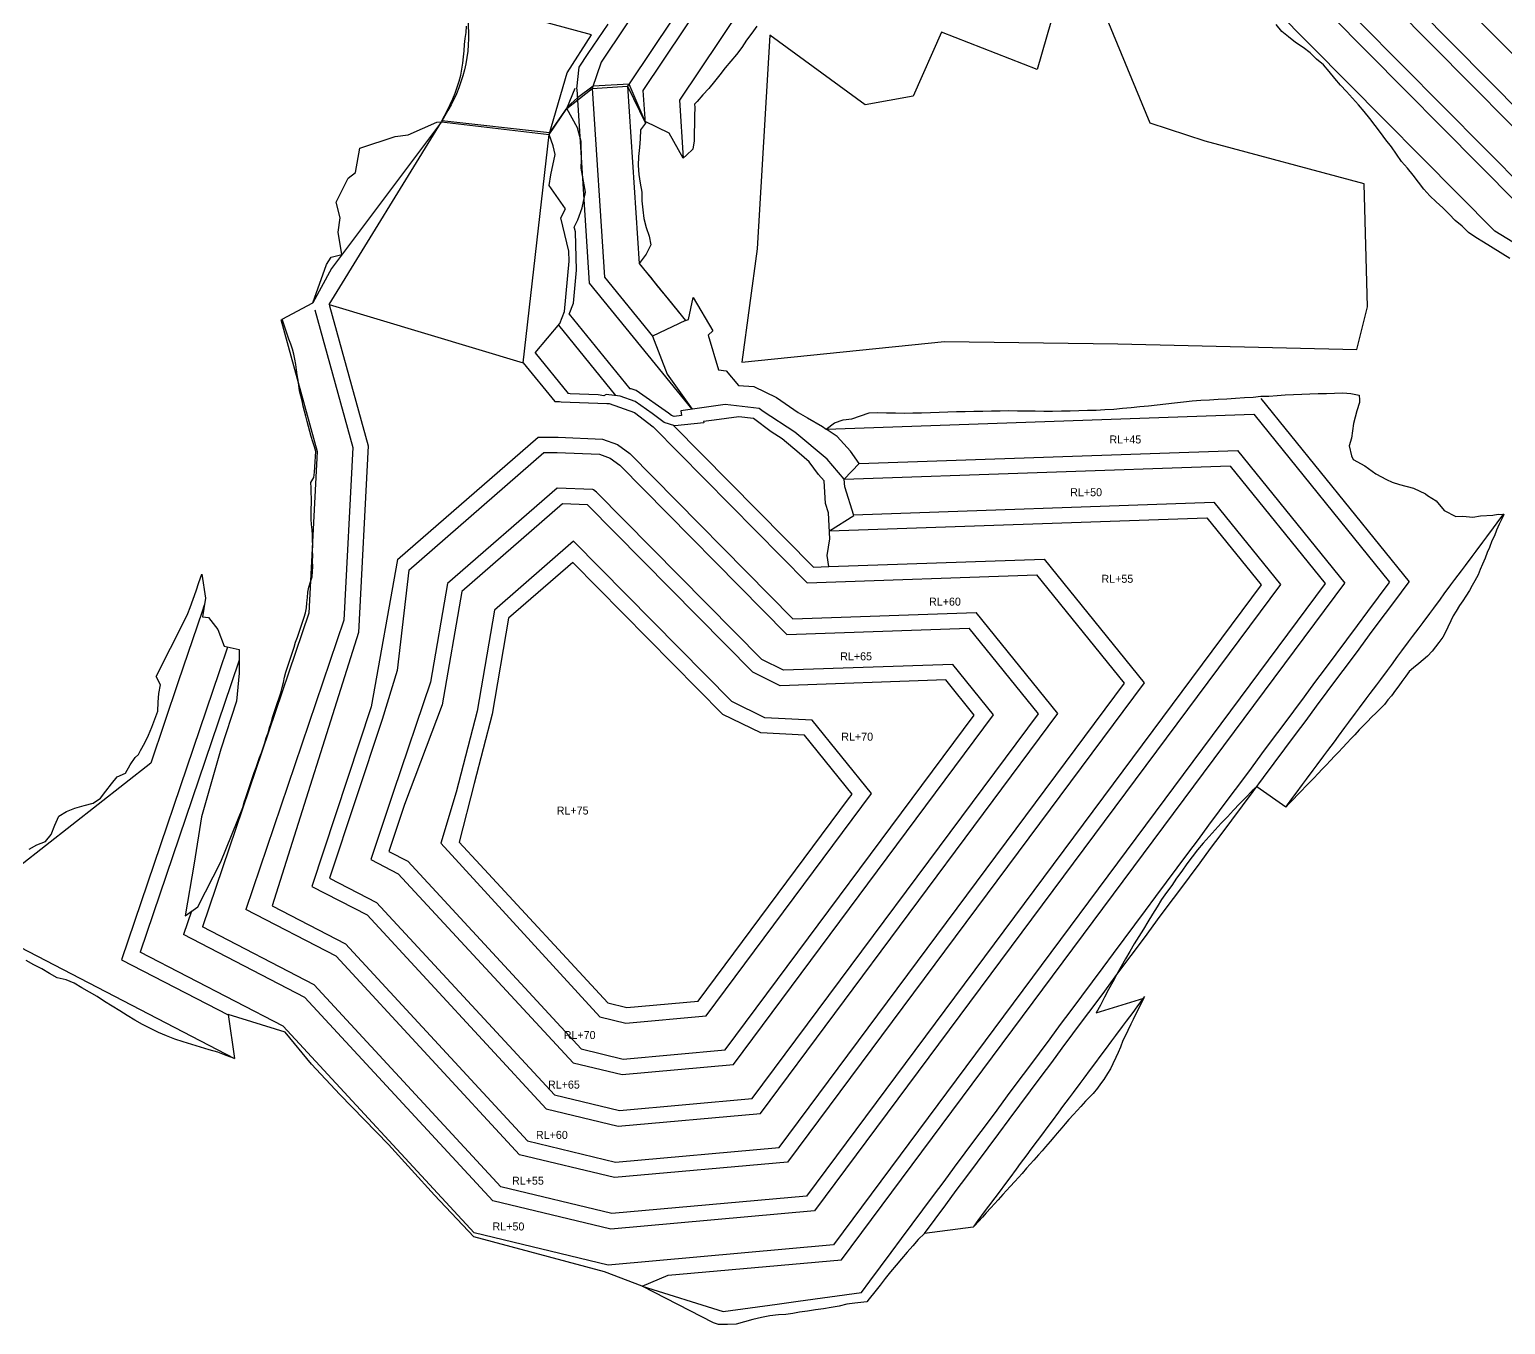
# Model space of a CAD drawing. Extents: x 115.113 to 115.1387, y -3.0991 to -3.0676.
# Drawn here: x 115.12022 to 115.12772, y -3.09915 to -3.09256 of the extents above; entities that cross this region are included whole.
import ezdxf

# ---------------------------------------------------------------- set-up
doc = ezdxf.new("R2010")
doc.units = 0
doc.header["$MEASUREMENT"] = 0
doc.layers.add('FeatureAttribs', color=7, linetype='Continuous')
doc.layers.add('HRS_SMT2_R1', color=7, linetype='Continuous')

# ---------------------------------------------------------------- blocks, each defined once
blk = doc.blocks.new('FEATURE')

msp = doc.modelspace()

# ---------------------------------------------------------------- linework, layer by layer
at = {"layer": 'HRS_SMT2_R1', "color": 3}
for points in [[(115.1261674, -3.0914498, 45), (115.1255334, -3.0912239, 45), (115.1245816, -3.0910954, 45), (115.1244245, -3.0911589, 45), (115.1241025, -3.0913374, 46), (115.1238513, -3.0916456, 45), (115.1231254, -3.0927296, 45), (115.1230811, -3.0928633, 45), (115.1231433, -3.0938226, 45), (115.1233866, -3.094122, 45)], [(115.1261674, -3.0914498, 45), (115.1255334, -3.0912239, 45), (115.1245816, -3.0910954, 45), (115.1244245, -3.0911589, 45), (115.1241025, -3.0913374, 46), (115.1238513, -3.0916456, 45), (115.1231254, -3.0927296, 45), (115.1230811, -3.0928633, 45), (115.1231433, -3.0938226, 45), (115.1233866, -3.094122, 45)], [(115.1233509, -3.0930407, 40), (115.1233401, -3.0928731, 40), (115.1241837, -3.0916132, 40), (115.1244391, -3.0913377, 40), (115.1258859, -3.0915329, 40)], [(115.1233509, -3.0930407, 40), (115.1233401, -3.0928731, 40), (115.1241837, -3.0916132, 40), (115.1244391, -3.0913377, 40), (115.1258859, -3.0915329, 40)], [(115.1282554, -3.0931295, 50), (115.1281008, -3.0930348, 50), (115.1264335, -3.0913512, 50)], [(115.1282554, -3.0931295, 50), (115.1281008, -3.0930348, 50), (115.1264335, -3.0913512, 50)], [(115.1283216, -3.0934733, 45), (115.1279401, -3.0932399, 45), (115.1261674, -3.0914498, 45)], [(115.1283877, -3.0938171, 40), (115.1277794, -3.093445, 40), (115.1258859, -3.0915329, 40)], [(115.1216707, -3.0939893, 55), (115.1218641, -3.0946881, 55), (115.1218178, -3.0955655, 55), (115.1213196, -3.097036, 55)], [(115.1229629, -3.0940102, 50), (115.1232712, -3.0943897, 50)], [(115.1229629, -3.0940102, 50), (115.1232712, -3.0943897, 50)], [(115.1233866, -3.094122, 45), (115.1234619, -3.0943154, 46), (115.1235879, -3.0944936, 50)], [(115.1233866, -3.094122, 45), (115.1234619, -3.0943154, 46), (115.1235879, -3.0944936, 50)], [(115.1227905, -3.0942078, 55), (115.1229582, -3.0944141, 55)], [(115.1227905, -3.0942078, 55), (115.1229582, -3.0944141, 55)], [(115.1264782, -3.0944393, 40), (115.1272319, -3.0953713, 40)], [(115.1234933, -3.0945758, 55), (115.1242046, -3.0952964, 55), (115.1242824, -3.0952937, 55), (115.1253769, -3.0952556, 55)], [(115.1220909, -3.0952582, 60), (115.1228055, -3.0946359, 60), (115.1229036, -3.0946354, 60), (115.1229083, -3.0946359, 60), (115.1231326, -3.0946452, 60), (115.1232091, -3.0946723, 60), (115.1232721, -3.0947196, 60), (115.1241009, -3.0955593, 60), (115.1250322, -3.0955269, 60)], [(115.1220909, -3.0952582, 60), (115.1228055, -3.0946359, 60), (115.1229036, -3.0946354, 60), (115.1229083, -3.0946359, 60), (115.1231326, -3.0946452, 60), (115.1232091, -3.0946723, 60), (115.1232721, -3.0947196, 60), (115.1241009, -3.0955593, 60), (115.1250322, -3.0955269, 60)], [(115.1244375, -3.0947698, 45), (115.1263591, -3.0947028, 45)], [(115.1263591, -3.0947028, 45), (115.126905, -3.0953779, 45)], [(115.1242864, -3.0951126, 55), (115.1244102, -3.095034, 50), (115.1243641, -3.0948881, 50), (115.1243615, -3.0948496, 50), (115.1244375, -3.0947698, 45)], [(115.1242864, -3.0951126, 55), (115.1244102, -3.095034, 50), (115.1243641, -3.0948881, 50), (115.1243615, -3.0948496, 50), (115.1244375, -3.0947698, 45)], [(115.121955, -3.0967821, 65), (115.1220949, -3.0968546, 65), (115.1229829, -3.0978153, 65), (115.123232, -3.0978755, 65), (115.1237977, -3.0978247, 65), (115.1251202, -3.0960465, 65), (115.124913, -3.0957904, 65), (115.1240529, -3.0958203, 65), (115.1239419, -3.0957661, 65), (115.1231025, -3.0949157, 65), (115.1230864, -3.0949036, 65), (115.1230834, -3.0949026, 65), (115.1229016, -3.094895, 65), (115.1223456, -3.0953793, 65), (115.1222593, -3.0958804, 65)], [(115.1262399, -3.0949662, 50), (115.1265782, -3.0953846, 50), (115.1242104, -3.0985681, 50), (115.1231746, -3.0986612, 50), (115.1225752, -3.0985165, 50), (115.1216204, -3.0974834, 50), (115.1210038, -3.0971639, 50)], [(115.124409, -3.09503, 50), (115.1262399, -3.0949662, 50)], [(115.1253769, -3.0952556, 55), (115.125885, -3.0958839, 55), (115.1240729, -3.0983203, 55), (115.1231937, -3.0983993, 55), (115.1227111, -3.0982828, 55), (115.1217786, -3.0972738, 55), (115.1213196, -3.097036, 55)], [(115.1220909, -3.0952582, 60), (115.1219568, -3.0960059, 60), (115.1216562, -3.0969188, 60)], [(115.1233349, -3.0989515, 45), (115.1234664, -3.0988954, 45), (115.1243474, -3.0988168, 45), (115.126905, -3.0953779, 45)], [(115.1247693, -3.0986823, 40), (115.1248231, -3.0986099, 40), (115.124877, -3.0985375, 40), (115.1249309, -3.0984651, 40), (115.1249847, -3.0983927, 40), (115.1250386, -3.0983202, 40), (115.1250924, -3.0982478, 40), (115.1251463, -3.0981754, 40), (115.1252002, -3.098103, 40), (115.125254, -3.0980306, 40), (115.1253079, -3.0979581, 40), (115.1253617, -3.0978857, 40), (115.1254156, -3.0978133, 40), (115.1254695, -3.0977409, 40), (115.1255233, -3.0976685, 40), (115.1255772, -3.0975961, 40), (115.1256311, -3.0975236, 40), (115.1256849, -3.0974512, 40), (115.1257388, -3.0973788, 40), (115.1257926, -3.0973064, 40), (115.1258465, -3.097234, 40), (115.1259004, -3.0971615, 40), (115.1259542, -3.0970891, 40), (115.1260081, -3.0970167, 40), (115.1260619, -3.0969443, 40), (115.1261158, -3.0968719, 40), (115.1261697, -3.0967994, 40), (115.1262235, -3.096727, 40), (115.1262774, -3.0966546, 40), (115.1263312, -3.0965822, 40), (115.1263851, -3.0965098, 40), (115.126439, -3.0964373, 40), (115.1264928, -3.0963649, 40), (115.1265467, -3.0962925, 40), (115.1266006, -3.0962201, 40), (115.1266544, -3.0961477, 40), (115.1267083, -3.0960752, 40), (115.1267621, -3.0960028, 40), (115.126816, -3.0959304, 40), (115.1268699, -3.095858, 40), (115.1269237, -3.0957856, 40), (115.1269776, -3.0957132, 40), (115.1270314, -3.0956407, 40), (115.1270853, -3.0955683, 40), (115.1271392, -3.0954959, 40), (115.127193, -3.0954235, 40), (115.1272319, -3.0953713, 40)], [(115.1216562, -3.0969188, 60), (115.1219368, -3.0970642, 60), (115.122847, -3.0980491, 60), (115.1232129, -3.0981374, 60), (115.1239353, -3.0980725, 60), (115.1254471, -3.0960399, 60), (115.1254471, -3.0960399, 60), (115.1250322, -3.0955269, 60)], [(115.1212269, -3.0957025, 45), (115.1211842, -3.0958283, 45), (115.1206881, -3.0972919, 45), (115.1212299, -3.0975726, 45)], [(115.1222593, -3.0958804, 65), (115.1220714, -3.0964373, 65), (115.121955, -3.0967821, 65)], [(115.1210441, -3.0970451, 50), (115.1210038, -3.0971639, 50)]]:
    msp.add_polyline3d(points, dxfattribs=at)
at = {"layer": 'HRS_SMT2_R1', "color": 1}
for points in [[(115.1259224, -3.0914588, 45), (115.1244096, -3.0912547, 45), (115.1241225, -3.0915644, 45), (115.1232746, -3.0928306, 45), (115.1232606, -3.0928515, 45), (115.1233191, -3.0937531, 45), (115.1235552, -3.0940437, 45)], [(115.1259224, -3.0914588, 45), (115.1244096, -3.0912547, 45), (115.1241225, -3.0915644, 45), (115.1232746, -3.0928306, 45), (115.1232606, -3.0928515, 45), (115.1233191, -3.0937531, 45), (115.1235552, -3.0940437, 45)], [(115.1283016, -3.0933694, 50), (115.1279886, -3.0931779, 50), (115.1262101, -3.091382, 50)], [(115.1283677, -3.0937132, 45), (115.127828, -3.093383, 45), (115.1259224, -3.0914588, 45)], [(115.1276673, -3.0935881, 40), (115.1258015, -3.091704, 40), (115.1244609, -3.0915231, 40), (115.1235236, -3.0929229, 40), (115.1235427, -3.0932175, 40)], [(115.1235879, -3.0944936, 50), (115.1230672, -3.0938528, 50), (115.1230034, -3.0928684, 50), (115.1230031, -3.0928655, 50), (115.1230144, -3.092755, 50), (115.1230607, -3.0926859, 50), (115.1230858, -3.0926485, 50), (115.1231108, -3.0926111, 50), (115.1231358, -3.0925737, 50), (115.1231609, -3.0925364, 50)], [(115.1223146, -3.0930324, 55), (115.1217553, -3.0937779, 55), (115.1216603, -3.0939523, 55)], [(115.1223146, -3.0930324, 55), (115.1217553, -3.0937779, 55), (115.1216603, -3.0939523, 55)], [(115.1284339, -3.0940571, 40), (115.1276673, -3.0935881, 40)], [(115.1217439, -3.0939619, 60), (115.1217457, -3.0939683, 60), (115.1219425, -3.0946794, 60), (115.1218928, -3.0956285, 60), (115.1214534, -3.0970172, 60)], [(115.1214974, -3.0940377, 55), (115.1216829, -3.094708, 55), (115.1216395, -3.095531, 55), (115.1210992, -3.0971253, 55)], [(115.1229087, -3.0940673, 55), (115.1231992, -3.0944249, 55)], [(115.1229087, -3.0940673, 55), (115.1231992, -3.0944249, 55)], [(115.1235552, -3.0940437, 45), (115.1233866, -3.094122, 45)], [(115.1235552, -3.0940437, 45), (115.1233866, -3.094122, 45)], [(115.1227302, -3.0942573, 60), (115.1228905, -3.0944546, 60), (115.1229143, -3.0944545, 60), (115.1229232, -3.0944556, 60), (115.1231553, -3.0944652, 60), (115.1231567, -3.0944641, 60), (115.1231663, -3.0944654, 60), (115.1232947, -3.0945109, 60), (115.1233904, -3.0945827, 60), (115.1241733, -3.0953759, 60), (115.1253409, -3.0953352, 60)], [(115.1242689, -3.0945946, 45), (115.1264422, -3.0945189, 45)], [(115.1264422, -3.0945189, 45), (115.1271331, -3.0953733, 45)], [(115.1264422, -3.0945189, 45), (115.1271331, -3.0953733, 45)], [(115.1221479, -3.0953121, 65), (115.1228347, -3.094714, 65), (115.1228989, -3.0947137, 65), (115.1229019, -3.0947141, 65), (115.1231177, -3.094723, 65), (115.123172, -3.0947422, 65), (115.1232208, -3.0947789, 65), (115.1240696, -3.0956388, 65), (115.1249962, -3.0956065, 65)], [(115.1221479, -3.0953121, 65), (115.1228347, -3.094714, 65), (115.1228989, -3.0947137, 65), (115.1229019, -3.0947141, 65), (115.1231177, -3.094723, 65), (115.123172, -3.0947422, 65), (115.1232208, -3.0947789, 65), (115.1240696, -3.0956388, 65), (115.1249962, -3.0956065, 65)], [(115.126323, -3.0947824, 50), (115.1243616, -3.0948507, 50)], [(115.126323, -3.0947824, 50), (115.1268063, -3.0953799, 50)], [(115.1220464, -3.0967414, 70), (115.1221427, -3.0967913, 70), (115.123024, -3.0977447, 70), (115.1232378, -3.0977964, 70), (115.1237562, -3.0977498, 70), (115.1250214, -3.0960486, 70), (115.124877, -3.09587, 70), (115.1240362, -3.0958992, 70), (115.123896, -3.0958308, 70), (115.123056, -3.0949798, 70), (115.1229293, -3.0949746, 70), (115.1224176, -3.0954202, 70), (115.1223182, -3.0959969, 70), (115.1221273, -3.0965028, 70)], [(115.1242864, -3.0951126, 55), (115.1262039, -3.0950458, 55), (115.1264794, -3.0953866, 55)], [(115.1266052, -3.0965159, 40), (115.1266369, -3.0964732, 40), (115.1266574, -3.0964457, 40), (115.1266908, -3.0964008, 40), (115.1267112, -3.0963733, 40), (115.1267446, -3.0963284, 40), (115.126765, -3.096301, 40), (115.1267985, -3.096256, 40), (115.1268189, -3.0962286, 40), (115.1268524, -3.0961835, 40), (115.1268727, -3.0961562, 40), (115.1269062, -3.0961111, 40), (115.1269265, -3.0960838, 40), (115.1269601, -3.0960387, 40), (115.1269804, -3.0960114, 40), (115.1270139, -3.0959663, 40), (115.1270342, -3.095939, 40), (115.1270678, -3.0958939, 40), (115.127088, -3.0958667, 40), (115.1271217, -3.0958214, 40), (115.1271419, -3.0957943, 40), (115.1271755, -3.095749, 40), (115.1271957, -3.0957219, 40), (115.1272294, -3.0956766, 40), (115.1272495, -3.0956495, 40), (115.1272832, -3.0956042, 40), (115.1273034, -3.0955771, 40), (115.1273371, -3.0955318, 40), (115.1273572, -3.0955047, 40), (115.127391, -3.0954593, 40), (115.127411, -3.0954324, 40), (115.1274448, -3.0953869, 40), (115.1274649, -3.09536, 40), (115.1274987, -3.0953145, 40), (115.1275187, -3.0952876, 40), (115.1275526, -3.0952421, 40), (115.1275725, -3.0952152, 40), (115.1276064, -3.0951697, 40), (115.1276264, -3.0951428, 40), (115.1276603, -3.0950972, 40), (115.1276802, -3.0950704, 40), (115.1277141, -3.0950248, 40)], [(115.1214534, -3.0970172, 60), (115.1218264, -3.0972105, 60), (115.1227522, -3.0982122, 60), (115.1231995, -3.0983202, 60), (115.1240313, -3.0982454, 60), (115.1257862, -3.0958859, 60), (115.1253409, -3.0953352, 60)], [(115.1221479, -3.0953121, 65), (115.1220889, -3.0958223, 65), (115.1220126, -3.096071, 65), (115.1217449, -3.0968767, 65)], [(115.1244483, -3.0989832, 45), (115.1244914, -3.0989251, 45), (115.1245453, -3.0988527, 45), (115.1245992, -3.0987803, 45), (115.124653, -3.0987079, 45), (115.1247069, -3.0986354, 45), (115.1247607, -3.098563, 45), (115.1248146, -3.0984906, 45), (115.1248685, -3.0984182, 45), (115.1249223, -3.0983458, 45), (115.1249762, -3.0982734, 45), (115.1250301, -3.0982009, 45), (115.1250839, -3.0981285, 45), (115.1251378, -3.0980561, 45), (115.1251916, -3.0979837, 45), (115.1252455, -3.0979113, 45), (115.1252994, -3.0978388, 45), (115.1253532, -3.0977664, 45), (115.1254071, -3.097694, 45), (115.1254609, -3.0976216, 45), (115.1255148, -3.0975492, 45), (115.1255687, -3.0974767, 45), (115.1256225, -3.0974043, 45), (115.1256764, -3.0973319, 45), (115.1257302, -3.0972595, 45), (115.1257841, -3.0971871, 45), (115.125838, -3.0971146, 45), (115.1258918, -3.0970422, 45), (115.1259457, -3.0969698, 45), (115.1259996, -3.0968974, 45), (115.1260534, -3.096825, 45), (115.1261073, -3.0967525, 45), (115.1261611, -3.0966801, 45), (115.126215, -3.0966077, 45), (115.1262689, -3.0965353, 45), (115.1263227, -3.0964629, 45), (115.1263766, -3.0963905, 45), (115.1264304, -3.096318, 45), (115.1264843, -3.0962456, 45), (115.1265382, -3.0961732, 45), (115.126592, -3.0961008, 45), (115.1266459, -3.0960284, 45), (115.1266998, -3.0959559, 45), (115.1267536, -3.0958835, 45), (115.1268075, -3.0958111, 45), (115.1268613, -3.0957387, 45), (115.1269152, -3.0956663, 45), (115.1269691, -3.0955938, 45), (115.1270229, -3.0955214, 45), (115.1270768, -3.095449, 45), (115.1271306, -3.0953766, 45), (115.1271331, -3.0953733, 45)], [(115.1264794, -3.0953866, 55), (115.1241689, -3.0984933, 55), (115.1231804, -3.0985821, 55), (115.1226163, -3.0984459, 55), (115.1216682, -3.0974201, 55), (115.1210992, -3.0971253, 55)], [(115.1268063, -3.0953799, 50), (115.1243064, -3.0987411, 50)], [(115.1211091, -3.0954893, 45), (115.1210977, -3.0955227, 45), (115.1209767, -3.0958798, 45), (115.1208368, -3.0962925, 45), (115.1200319, -3.0969235, 45), (115.1198652, -3.097069, 45), (115.1212628, -3.0977931, 45)], [(115.1217449, -3.0968767, 65), (115.1219845, -3.0970009, 65), (115.1228881, -3.0979784, 65), (115.1232186, -3.0980583, 65), (115.1238937, -3.0979976, 65), (115.1253483, -3.0960419, 65), (115.1249962, -3.0956065, 65)], [(115.1212867, -3.0957688, 50), (115.1212457, -3.0958896, 50), (115.1207835, -3.0972532, 50)], [(115.1221273, -3.0965028, 70), (115.1220464, -3.0967414, 70)], [(115.1243064, -3.0987411, 50), (115.1231613, -3.098844, 50), (115.1224804, -3.0986796, 50), (115.12151, -3.0976297, 50), (115.1207835, -3.0972532, 50)], [(115.1250168, -3.0986515, 40), (115.1250211, -3.0986458, 40), (115.1250423, -3.0986172, 40), (115.1250749, -3.0985734, 40), (115.1250962, -3.0985448, 40), (115.1251288, -3.098501, 40), (115.12515, -3.0984725, 40), (115.1251827, -3.0984285, 40), (115.1252038, -3.0984001, 40), (115.1252365, -3.0983561, 40), (115.1252577, -3.0983277, 40), (115.1252904, -3.0982837, 40), (115.1253115, -3.0982553, 40), (115.1253442, -3.0982113, 40), (115.1253653, -3.0981829, 40), (115.1253981, -3.0981389, 40), (115.1254192, -3.0981105, 40), (115.125452, -3.0980664, 40), (115.125473, -3.0980382, 40), (115.1255058, -3.097994, 40), (115.1255268, -3.0979658, 40), (115.1255597, -3.0979216, 40), (115.1255807, -3.0978934, 40), (115.1256136, -3.0978492, 40), (115.1256345, -3.097821, 40), (115.1256674, -3.0977768, 40), (115.1256883, -3.0977486, 40), (115.1257213, -3.0977043, 40), (115.1257422, -3.0976762, 40), (115.1257751, -3.0976319, 40), (115.125796, -3.0976039, 40), (115.125829, -3.0975595, 40), (115.1258498, -3.0975315, 40), (115.1258829, -3.0974871, 40), (115.1258888, -3.097479, 40)], [(115.1250168, -3.0986515, 40), (115.1250211, -3.0986458, 40), (115.1250423, -3.0986172, 40), (115.1250749, -3.0985734, 40), (115.1250962, -3.0985448, 40), (115.1251288, -3.098501, 40), (115.12515, -3.0984725, 40), (115.1251827, -3.0984285, 40), (115.1252038, -3.0984001, 40), (115.1252365, -3.0983561, 40), (115.1252577, -3.0983277, 40), (115.1252904, -3.0982837, 40), (115.1253115, -3.0982553, 40), (115.1253442, -3.0982113, 40), (115.1253653, -3.0981829, 40), (115.1253981, -3.0981389, 40), (115.1254192, -3.0981105, 40), (115.125452, -3.0980664, 40), (115.125473, -3.0980382, 40), (115.1255058, -3.097994, 40), (115.1255268, -3.0979658, 40), (115.1255597, -3.0979216, 40), (115.1255807, -3.0978934, 40), (115.1256136, -3.0978492, 40), (115.1256345, -3.097821, 40), (115.1256674, -3.0977768, 40), (115.1256883, -3.0977486, 40), (115.1257213, -3.0977043, 40), (115.1257422, -3.0976762, 40), (115.1257751, -3.0976319, 40), (115.125796, -3.0976039, 40), (115.125829, -3.0975595, 40), (115.1258498, -3.0975315, 40), (115.1258829, -3.0974871, 40), (115.1258888, -3.097479, 40)], [(115.1233349, -3.0989515, 45), (115.1237455, -3.0990795, 45), (115.1240203, -3.0990418, 45), (115.1241273, -3.0990272, 45), (115.1244483, -3.0989832, 45)]]:
    msp.add_polyline3d(points, dxfattribs=at)
for points in [[(115.1238409, -3.0942541, 0), (115.124871, -3.0941501, 0), (115.1257525, -3.0941607, 0), (115.1269667, -3.09419, 0), (115.1270211, -3.0939731, 0), (115.1270042, -3.0933491, 0), (115.126195, -3.0931307, 0), (115.1259163, -3.0930398, 0), (115.1255312, -3.0921077, 0), (115.1253411, -3.0927675, 0), (115.1248558, -3.0925767, 0), (115.1247113, -3.092902, 0), (115.1244683, -3.0929468, 0), (115.1239832, -3.0925933, 0), (115.1239183, -3.0936782, 0), (115.1238409, -3.0942541, 0)], [(115.1238409, -3.0942541, 0), (115.124871, -3.0941501, 0), (115.1257525, -3.0941607, 0), (115.1269667, -3.09419, 0), (115.1270211, -3.0939731, 0), (115.1270042, -3.0933491, 0), (115.126195, -3.0931307, 0), (115.1259163, -3.0930398, 0), (115.1255312, -3.0921077, 0), (115.1253411, -3.0927675, 0), (115.1248558, -3.0925767, 0), (115.1247113, -3.092902, 0), (115.1244683, -3.0929468, 0), (115.1239832, -3.0925933, 0), (115.1239183, -3.0936782, 0), (115.1238409, -3.0942541, 0)], [(115.1224048, -3.0966941, 75), (115.1225116, -3.0968097, 75), (115.1231598, -3.097511, 75), (115.1232569, -3.0975345, 75), (115.1236186, -3.097502, 75), (115.1243837, -3.0964733, 75), (115.1244012, -3.0964497, 75), (115.1241596, -3.0961509, 75), (115.1239378, -3.0961393, 75), (115.1237439, -3.0960446, 75), (115.1229814, -3.0952721, 75), (115.1226559, -3.0955555, 75), (115.1225717, -3.0960443, 75), (115.1224813, -3.0963964, 75), (115.1224048, -3.0966941, 75)]]:
    msp.add_polyline3d(points, close=True, dxfattribs=at)
at = {"layer": 'HRS_SMT2_R1', "color": 4}
for points in [[(115.1224321, -3.0924168, 50), (115.1224388, -3.0924516, 50.2747421), (115.1224441, -3.0924832, 50.5227089), (115.122448, -3.0925149, 50.7706413), (115.1224507, -3.0925468, 51.0185738), (115.1224519, -3.0925787, 51.2664986), (115.1224518, -3.0926107, 51.5143967), (115.1224504, -3.0926426, 51.76231), (115.1224476, -3.0926745, 52.0101891), (115.1224434, -3.0927062, 52.2580948), (115.1224379, -3.0927377, 52.50597), (115.1224311, -3.0927689, 52.7538757), (115.122423, -3.0927998, 53.0017586), (115.1224135, -3.0928303, 53.2496567), (115.1224028, -3.0928605, 53.4975624), (115.1223908, -3.0928901, 53.745491), (115.1223776, -3.0929192, 53.9934158), (115.1223631, -3.0929476, 54.2413597), (115.1223475, -3.0929755, 54.4893227), (115.1223146, -3.0930324, 55)], [(115.1224321, -3.0924168, 50), (115.1224388, -3.0924516, 50.2747421), (115.1224441, -3.0924832, 50.5227089), (115.122448, -3.0925149, 50.7706413), (115.1224507, -3.0925468, 51.0185738), (115.1224519, -3.0925787, 51.2664986), (115.1224518, -3.0926107, 51.5143967), (115.1224504, -3.0926426, 51.76231), (115.1224476, -3.0926745, 52.0101891), (115.1224434, -3.0927062, 52.2580948), (115.1224379, -3.0927377, 52.50597), (115.1224311, -3.0927689, 52.7538757), (115.122423, -3.0927998, 53.0017586), (115.1224135, -3.0928303, 53.2496567), (115.1224028, -3.0928605, 53.4975624), (115.1223908, -3.0928901, 53.745491), (115.1223776, -3.0929192, 53.9934158), (115.1223631, -3.0929476, 54.2413597), (115.1223475, -3.0929755, 54.4893227), (115.1223146, -3.0930324, 55)], [(115.1230768, -3.0925918, 50), (115.1224321, -3.0924168, 50)], [(115.1230768, -3.0925918, 50), (115.1224321, -3.0924168, 50)], [(115.1228615, -3.0930971, 55), (115.1229526, -3.0927839, 52.0624657), (115.1230768, -3.0925918, 50)], [(115.1228615, -3.0930971, 55), (115.1229526, -3.0927839, 52.0624657), (115.1230768, -3.0925918, 50)], [(115.1217439, -3.0939619, 60), (115.1223144, -3.0930324, 55.0098381)], [(115.1217439, -3.0939619, 60), (115.1223144, -3.0930324, 55.0098381)], [(115.1223146, -3.0930324, 55), (115.1228615, -3.0930971, 55)], [(115.1223146, -3.0930324, 55), (115.1228615, -3.0930971, 55)], [(115.1227302, -3.0942573, 60), (115.1228615, -3.0930971, 55)], [(115.1227302, -3.0942573, 60), (115.1228615, -3.0930971, 55)], [(115.1217439, -3.0939619, 60), (115.1227302, -3.0942573, 60)], [(115.1217439, -3.0939619, 60), (115.1227302, -3.0942573, 60)]]:
    msp.add_polyline3d(points, dxfattribs=at)
at = {"layer": 'HRS_SMT2_R1', "color": 30}
for points in [[(115.1239171, -3.0925468, 32.4566574), (115.1238909, -3.0925826, 32.5715027), (115.1238649, -3.0926185, 32.6794052), (115.1238415, -3.0926562, 32.5786362), (115.1238138, -3.092691, 32.8138466), (115.1237843, -3.0927246, 33.1844749), (115.1237559, -3.0927589, 33.4775658), (115.1237284, -3.0927938, 33.693737), (115.1237013, -3.092829, 33.8827705), (115.1236729, -3.0928633, 34.1717072), (115.1236429, -3.0928965, 34.5848007), (115.1236139, -3.0929304, 34.9228821), (115.123601, -3.0929439, 35.1310081), (115.1236018, -3.09296, 35.1425209), (115.1236005, -3.0930023, 35.4018097), (115.1235995, -3.0930447, 35.6435051), (115.1235983, -3.093087, 35.8947411), (115.1235979, -3.0931293, 36.1000404), (115.1235926, -3.0931719, 36.6118698), (115.1235593, -3.0932023, 38.4411201), (115.1235427, -3.0932175, 40), (115.1234713, -3.0930909, 40), (115.1233504, -3.0930316, 40), (115.1233504, -3.0930316, 40), (115.1232676, -3.092841, 45), (115.1230848, -3.0928521, 45), (115.1230062, -3.0929118, 50), (115.1229553, -3.0929563, 50), (115.1228639, -3.0930888, 54.9223824), (115.122317, -3.0930275, 54.9826241), (115.1223296, -3.0930032, 54.847744), (115.1223448, -3.0929739, 54.691658), (115.1223581, -3.0929448, 54.6113091), (115.1223725, -3.0929165, 54.3633652), (115.1223843, -3.0928871, 54.204567), (115.122394, -3.0928569, 54.1071358), (115.1224046, -3.0928271, 53.85923), (115.1224125, -3.0927965, 53.704258), (115.1224187, -3.0927656, 53.5766106), (115.1224236, -3.0927345, 53.4495964), (115.1224271, -3.0927033, 53.3229599), (115.1224293, -3.0926721, 53.1931267), (115.1224306, -3.0926409, 53.0336571), (115.122434, -3.0926099, 52.6587448), (115.1224404, -3.0925787, 52.0055046), (115.1224412, -3.0925471, 51.6274414)], [(115.1277434, -3.0937274, 35), (115.1276103, -3.0936451, 34.8356667), (115.1275706, -3.0936213, 34.1041832), (115.1275333, -3.093595, 33.5914345), (115.1275016, -3.0935631, 33.5914345), (115.1274668, -3.0935344, 33.295517), (115.1274351, -3.0935025, 33.295517), (115.1274035, -3.0934706, 33.295517), (115.1273701, -3.0934404, 33.1302795), (115.1273372, -3.0934098, 33.0174561), (115.1273074, -3.093376, 33.1804771), (115.1272799, -3.0933399, 33.5565491), (115.1272526, -3.0933037, 33.9462395), (115.1272233, -3.0932694, 34.1568298), (115.1271936, -3.0932356, 34.3294563), (115.1271673, -3.0931983, 34.8174629), (115.1271423, -3.0931598, 35.4115829), (115.1271143, -3.0931242, 35.7422295), (115.1270867, -3.0930882, 36.1044159), (115.1270604, -3.093051, 36.5885162), (115.1270322, -3.0930156, 36.8984871), (115.1270034, -3.0929808, 37.1602478), (115.1269741, -3.0929466, 37.3650742), (115.1269436, -3.0929135, 37.4701958), (115.1269138, -3.0928798, 37.6304321), (115.126884, -3.092846, 37.7969627), (115.1268542, -3.0928122, 37.9642143), (115.1268262, -3.0927766, 38.293602), (115.1267965, -3.0927428, 38.4693489), (115.1267618, -3.092714, 38.1855736), (115.1267289, -3.0926833, 38.0732918), (115.1266939, -3.0926547, 37.7684021), (115.126655, -3.0926301, 37.1096344), (115.1266199, -3.0926016, 36.7979012), (115.1265846, -3.0925734, 36.4603157), (115.1265558, -3.0925386, 36.7172241)], [(115.1202196, -3.0967302, 42.6757622), (115.1202581, -3.0967073, 43.0447388), (115.1203022, -3.0966915, 43.9861107), (115.1203301, -3.0966549, 43.2471924), (115.1203503, -3.0966085, 41.7092094), (115.1203705, -3.0965619, 40.156929), (115.1204082, -3.096538, 40.4420395), (115.1204516, -3.0965213, 41.3160934), (115.120498, -3.0965086, 42.5090752), (115.1205441, -3.0964955, 43.6705055), (115.1205812, -3.0964708, 43.8894653), (115.1206091, -3.0964342, 43.1510773), (115.1206377, -3.0963985, 42.482193), (115.1206663, -3.0963628, 41.8121605), (115.1207078, -3.0963438, 42.4906082), (115.1207316, -3.096302, 41.3254166), (115.1207583, -3.0962638, 40.4566154), (115.1207745, -3.0962479, 40.3012009), (115.1207853, -3.0962288, 40.5611458), (115.1208067, -3.09619, 41.059433), (115.1208263, -3.0961507, 41.4420967), (115.1208429, -3.0961103, 41.6228027), (115.1208569, -3.0960691, 41.6228027), (115.1208729, -3.0960285, 41.7561188), (115.1208748, -3.0959831, 40.939724), (115.1208773, -3.0959379, 40.154747), (115.1208872, -3.0958952, 39.8778763), (115.1208652, -3.0958516, 42), (115.12101, -3.0955635, 41), (115.1210256, -3.0955316, 40.8009071), (115.1210368, -3.095502, 41.1690483), (115.1210529, -3.0954598, 40.9808426), (115.1210673, -3.0954172, 40.9808426), (115.1210818, -3.0953746, 40.9808426), (115.1210962, -3.0953319, 40.9808426), (115.1211151, -3.0954536, 44), (115.1210991, -3.0955487, 46), (115.1211299, -3.0955527, 47), (115.1211785, -3.0956129, 48), (115.1212095, -3.0956988, 49), (115.1212864, -3.095715, 50), (115.121287, -3.0958352, 50), (115.1212725, -3.0959776, 50), (115.1211925, -3.0962214, 50), (115.1210943, -3.0965656, 50), (115.1210579, -3.0968002, 50), (115.1210111, -3.0970679, 51), (115.1210763, -3.0970227, 53), (115.1211926, -3.0967948, 54), (115.1213043, -3.0965177, 55.0472832), (115.121311, -3.0964917, 55.1750755), (115.1213196, -3.0964664, 55.1750755), (115.1213282, -3.0964411, 55.1750755), (115.1213368, -3.0964158, 55.1750755), (115.1213453, -3.0963905, 55.1750755), (115.1213539, -3.0963652, 55.1750755), (115.1213625, -3.0963399, 55.1750755), (115.1213729, -3.0963152, 55.0512505), (115.1213815, -3.0962899, 55.0512505), (115.12139, -3.0962646, 55.0512505), (115.1214001, -3.0962398, 54.9504204), (115.1214087, -3.0962145, 54.9504204), (115.1214173, -3.0961892, 54.9504204), (115.1214243, -3.0961634, 55.0520287), (115.1214329, -3.096138, 55.0520287), (115.12144, -3.0961122, 55.1555405), (115.1214485, -3.0960869, 55.1555405), (115.1214556, -3.0960611, 55.2552528), (115.1214642, -3.0960358, 55.2552528), (115.1214728, -3.0960105, 55.2552528), (115.1214814, -3.0959852, 55.2552528), (115.12149, -3.0959599, 55.2552528), (115.1214985, -3.0959346, 55.2552528), (115.1215053, -3.0959086, 55.3804398), (115.1215112, -3.0958824, 55.5564156), (115.1215172, -3.0958562, 55.7322998), (115.1215233, -3.0958301, 55.9026184), (115.1215319, -3.0958048, 55.9026184), (115.1215404, -3.0957795, 55.9026184), (115.121549, -3.0957542, 55.9026184), (115.1215576, -3.0957289, 55.9026184), (115.1215662, -3.0957035, 55.9026184), (115.1215733, -3.0956777, 56.0004997), (115.1215819, -3.0956524, 56.0004997), (115.1215905, -3.0956271, 56.0004997), (115.121599, -3.0956018, 56.0004997), (115.1216076, -3.0955765, 56.0004997), (115.1216162, -3.0955512, 56.0004997), (115.1216242, -3.095528, 55.9933701), (115.1216283, -3.0955037, 55.8107872), (115.1216297, -3.0954772, 55.8107872), (115.121634, -3.0954508, 55.6237526), (115.1216354, -3.0954243, 55.6237526), (115.1216399, -3.0953979, 55.4221458), (115.1216481, -3.0953717, 54.9856873), (115.1216574, -3.0953456, 54.4800644), (115.1216588, -3.095319, 54.4800644), (115.1216602, -3.0952925, 54.4800644), (115.1216587, -3.0952658, 54.6680641), (115.1216601, -3.0952392, 54.6680641), (115.1216586, -3.0952125, 54.8530922), (115.12166, -3.095186, 54.8530922), (115.1216583, -3.0951593, 55.0500069), (115.1216597, -3.0951327, 55.0500069), (115.1216569, -3.095106, 55.3191452), (115.1216541, -3.0950792, 55.589962), (115.1216514, -3.0950524, 55.851181), (115.1216528, -3.0950259, 55.851181), (115.1216523, -3.0949992, 55.9745331), (115.1216537, -3.0949727, 55.9745331), (115.1216531, -3.094946, 56.1054192), (115.1216524, -3.0949194, 56.2381859), (115.1216519, -3.0948927, 56.3601685), (115.1216504, -3.094866, 56.5450439), (115.1216664, -3.0948403, 55.6073952), (115.1216696, -3.0948138, 55.4926682), (115.121671, -3.0947873, 55.4926682), (115.1216724, -3.0947607, 55.4926682), (115.1216738, -3.0947342, 55.4926682), (115.1216752, -3.0947089, 55.4878006), (115.1216683, -3.0946843, 55.4926682), (115.1216599, -3.0946589, 55.579628), (115.1216527, -3.0946331, 55.579628), (115.1216456, -3.0946073, 55.579628), (115.1216385, -3.0945816, 55.579628), (115.1216327, -3.0945554, 55.489933), (115.1216256, -3.0945296, 55.489933), (115.1216184, -3.0945038, 55.489933), (115.1216113, -3.0944781, 55.489933), (115.121606, -3.0944518, 55.3642845), (115.1215989, -3.094426, 55.3642845), (115.1215931, -3.0943998, 55.2770233), (115.1215891, -3.0943732, 55.0651169), (115.1215853, -3.0943465, 54.8453979), (115.1215815, -3.0943198, 54.6262474), (115.1215776, -3.0942931, 54.4097977), (115.1215735, -3.0942664, 54.2057457), (115.1215686, -3.09424, 54.059021), (115.1215639, -3.0942136, 53.8926773), (115.1215568, -3.0941878, 53.8926773), (115.1215481, -3.0941624, 53.9985657), (115.1215393, -3.0941371, 54.1082077), (115.1215305, -3.0941118, 54.217823), (115.1215217, -3.0940865, 54.3274269), (115.121513, -3.0940612, 54.4370384), (115.1215042, -3.0940358, 54.5466843), (115.1216603, -3.0939523, 55), (115.1216603, -3.0939523, 55), (115.1217295, -3.0937583, 52.9206161), (115.1217532, -3.0937212, 52.7097206), (115.1218076, -3.0937082, 55), (115.1217893, -3.0935946, 55), (115.1218004, -3.0935209, 55), (115.12178, -3.0934415, 55), (115.1218394, -3.0933195, 55), (115.1218773, -3.0932907, 55), (115.1218999, -3.093167, 55), (115.1220797, -3.0931076, 55), (115.1221444, -3.0930995, 55), (115.1222912, -3.0930346, 55), (115.1223144, -3.0930324, 55.0098381), (115.1228615, -3.0930971, 55), (115.1229514, -3.092966, 50), (115.1230811, -3.0928633, 45), (115.1232606, -3.0928515, 45), (115.1233509, -3.0930407, 40), (115.1233262, -3.0930735, 41.7199478), (115.1233238, -3.093119, 42.0609245), (115.1233214, -3.0931644, 42.409626), (115.1233157, -3.09321, 42.9624596), (115.1233145, -3.0932554, 43.2247734), (115.1233175, -3.0933005, 43.2247734), (115.1233245, -3.0933453, 42.9582558), (115.1233333, -3.09339, 42.5812073), (115.1233322, -3.0934353, 42.8418045), (115.123338, -3.0934802, 42.6587257), (115.1233433, -3.0935251, 42.5041771), (115.1233542, -3.0935697, 41.9925385), (115.1233693, -3.093614, 41.2098389), (115.123378, -3.0936587, 40.8380737), (115.1233544, -3.0937055, 42.5404472), (115.1233191, -3.0937531, 45), (115.1233476, -3.0937881, 45.1715279), (115.123376, -3.0938231, 45.3430595), (115.1234045, -3.0938581, 45.3420563), (115.1234329, -3.0938931, 45.2335548), (115.1234614, -3.0939282, 45.1250496), (115.1234898, -3.0939632, 45.0165443), (115.1235183, -3.0939982, 44.9058189), (115.1235467, -3.0940332, 44.9280319), (115.1235552, -3.0940437, 45), (115.1235702, -3.0940376, 45), (115.1235933, -3.0939257, 45), (115.1236939, -3.0940948, 45), (115.1236701, -3.0941177, 45), (115.1237223, -3.0942933, 45), (115.1237605, -3.094299, 45), (115.1238235, -3.0943738, 45), (115.1239015, -3.0943778, 45), (115.1240177, -3.094434, 45), (115.1241277, -3.0945107, 45), (115.1241752, -3.0945375, 45), (115.1242506, -3.0945823, 45), (115.1242689, -3.0945946, 45), (115.1243122, -3.094563, 43.0794601), (115.124356, -3.094547, 42.1535416), (115.1244003, -3.0945421, 41.940033), (115.1244442, -3.0945274, 41.0978699), (115.1244881, -3.0945128, 40.2654152), (115.1245324, -3.0945112, 40.2654152), (115.1245769, -3.0945116, 40.3904457), (115.1246213, -3.094512, 40.5131035), (115.1246657, -3.0945136, 40.715641), (115.1247101, -3.0945121, 40.715641), (115.1247545, -3.0945123, 40.8273277), (115.1247989, -3.0945108, 40.8273277), (115.1248432, -3.0945092, 40.8273277), (115.1248876, -3.0945077, 40.8273277), (115.1249319, -3.0945061, 40.8273277), (115.1249763, -3.0945046, 40.8273277), (115.1250206, -3.094503, 40.8273277), (115.1250651, -3.0945035, 40.9547157), (115.1251094, -3.0945019, 40.9547157), (115.1251538, -3.0945019, 41.0518265), (115.1251982, -3.0945004, 41.0518265), (115.1252426, -3.0945013, 41.2074738), (115.125287, -3.0945014, 41.3164024), (115.1253315, -3.094502, 41.4528542), (115.1253759, -3.0945031, 41.6207771), (115.1254203, -3.0945041, 41.7801323), (115.1254647, -3.0945025, 41.7801323), (115.1255091, -3.0945025, 41.8766975), (115.1255534, -3.0945009, 41.8766975), (115.1255978, -3.0944994, 41.8766975), (115.1256422, -3.0944978, 41.8766975), (115.1256864, -3.0944944, 41.7549477), (115.1257308, -3.0944928, 41.7549477), (115.1257751, -3.0944884, 41.5710793), (115.1258193, -3.0944845, 41.4220772), (115.1258636, -3.0944808, 41.2803459), (115.1259079, -3.0944766, 41.1116257), (115.1259521, -3.0944723, 40.9356918), (115.1259964, -3.0944669, 40.6893387), (115.1260406, -3.0944619, 40.4699059), (115.1260848, -3.094457, 40.2551842), (115.1261291, -3.094452, 40.0307541), (115.1261733, -3.0944485, 39.9059563), (115.1262176, -3.0944453, 39.8041153), (115.126262, -3.0944424, 39.7149773), (115.1263063, -3.0944408, 39.7149773), (115.1263506, -3.094437, 39.5677338), (115.1263949, -3.0944339, 39.4699631), (115.1264392, -3.0944324, 39.4699631), (115.1264778, -3.0944281, 39.2854233), (115.1265196, -3.0944267, 39.2854233), (115.1265612, -3.0944234, 39.1664505), (115.1266029, -3.0944205, 39.0790825), (115.1266446, -3.0944191, 39.0790825), (115.1266863, -3.0944176, 39.0790825), (115.126728, -3.0944162, 39.0790825), (115.1267697, -3.0944147, 39.0790825), (115.1268115, -3.0944133, 39.0790825), (115.1268532, -3.0944118, 39.0790825), (115.1268949, -3.0944104, 39.0790825), (115.1269367, -3.0944134, 39.3634949), (115.1269788, -3.0944219, 40), (115.1269808, -3.0944461, 40), (115.12698, -3.0944603, 40), (115.1269666, -3.0945027, 40), (115.1269501, -3.0945671, 40), (115.1269391, -3.094641, 40), (115.1269278, -3.0946798, 40), (115.1269401, -3.0947315, 40), (115.1269483, -3.0947495, 40), (115.127007, -3.094781, 40), (115.1270626, -3.0948221, 40), (115.1271171, -3.0948512, 40), (115.1271459, -3.094864, 40), (115.1271825, -3.0948759, 40), (115.1272542, -3.0948943, 40), (115.1273148, -3.0949239, 40), (115.1273257, -3.094933, 40), (115.1273688, -3.0949601, 40), (115.1274103, -3.0950088, 40), (115.1274703, -3.0950389, 40), (115.1275054, -3.095038, 40), (115.1275565, -3.0950429, 40), (115.1275954, -3.0950357, 40), (115.1276574, -3.0950321, 40), (115.1276853, -3.0950275, 40), (115.1277128, -3.0950294, 40), (115.1277025, -3.0950516, 39.5735779), (115.1276894, -3.0950773, 39.2663574), (115.1276758, -3.0951089, 38.7596321), (115.1276655, -3.0951367, 38.2223511), (115.127653, -3.0951628, 37.8658867), (115.1276414, -3.095196, 37.1952438), (115.1276292, -3.0952223, 36.8200989), (115.1276189, -3.0952501, 36.2842712), (115.1276048, -3.0952813, 35.8157082), (115.127594, -3.0953087, 35.3211136), (115.1275825, -3.0953355, 34.8904152), (115.1275662, -3.0953653, 34.5864525), (115.1275523, -3.0953902, 34.3488083), (115.1275384, -3.0954153, 34.1062698), (115.1275206, -3.0954438, 33.9294891), (115.1275055, -3.0954679, 33.785183), (115.1274886, -3.0954906, 33.785183), (115.1274713, -3.0955197, 33.5594711), (115.1274557, -3.0955434, 33.46278), (115.1274438, -3.0955698, 33.0587234), (115.127429, -3.0956008, 32.6341209), (115.1274174, -3.0956275, 32.2135506), (115.1274028, -3.0956519, 32.0317307), (115.1273827, -3.0956789, 32.0317307), (115.1273658, -3.0957016, 32.0317307), (115.127349, -3.0957242, 32.0317307), (115.1273263, -3.0957494, 32.2368507), (115.1273037, -3.0957677, 32.6959381), (115.1272822, -3.0957869, 33.0642433), (115.1272536, -3.0958077, 33.7412376), (115.127233, -3.0958275, 34.0468292), (115.1272161, -3.0958501, 34.0468292), (115.1271959, -3.0958773, 34.0468292), (115.1271791, -3.0958999, 34.0468292), (115.1271623, -3.0959225, 34.0468292), (115.1271421, -3.0959497, 34.0468292), (115.1271242, -3.0959715, 34.135273), (115.1271074, -3.095994, 34.135273), (115.1270833, -3.0960184, 34.4454384), (115.1270626, -3.096038, 34.7588234), (115.127042, -3.0960577, 35.0605087), (115.1270184, -3.0960825, 35.3285866), (115.1269987, -3.0961029, 35.5567741), (115.1269791, -3.0961233, 35.7862167), (115.1269556, -3.0961482, 36.0408859), (115.1269363, -3.0961689, 36.2459106), (115.1269169, -3.0961894, 36.454689), (115.1268936, -3.0962145, 36.6951904), (115.1268743, -3.0962351, 36.9001846), (115.1268548, -3.0962556, 37.1167984), (115.1268312, -3.0962805, 37.3770409), (115.1268118, -3.096301, 37.5933151), (115.1267923, -3.0963215, 37.8149796), (115.1267687, -3.0963464, 38.0747223), (115.1267491, -3.0963668, 38.3043556), (115.1267294, -3.0963871, 38.5369949), (115.1267057, -3.096412, 38.8059731), (115.1266861, -3.0964323, 39.0336914), (115.1266664, -3.0964525, 39.2736969), (115.1266425, -3.0964774, 39.5524712), (115.1266229, -3.0964977, 39.7870827), (115.1266052, -3.0965159, 40), (115.1264575, -3.0964125, 40), (115.1264346, -3.096434, 40.3514595), (115.1264026, -3.0964665, 40.7532387), (115.1263709, -3.0964991, 41.1363258), (115.1263397, -3.0965321, 41.4795647), (115.1263085, -3.0965651, 41.8200874), (115.1262776, -3.0965983, 42.142395), (115.126247, -3.0966318, 42.434639), (115.1262164, -3.0966652, 42.7259064), (115.1261861, -3.0966989, 43.0010643), (115.1261571, -3.0967336, 43.1622124), (115.126129, -3.0967689, 43.2571945), (115.1261021, -3.0968051, 43.2571945), (115.1260765, -3.0968424, 43.1459694), (115.1260503, -3.0968777, 43.1459694), (115.1260254, -3.096914, 43.0366592), (115.1259991, -3.0969493, 43.0366592), (115.1259742, -3.0969856, 42.931881), (115.1259509, -3.0970232, 42.6919632), (115.1259278, -3.0970608, 42.4405708), (115.1259047, -3.0970985, 42.1887894), (115.1258816, -3.0971362, 41.9326973), (115.1258586, -3.097174, 41.6689835), (115.1258355, -3.0972117, 41.4174118), (115.1258128, -3.0972496, 41.136879), (115.1257905, -3.0972879, 40.8146706), (115.1257688, -3.0973266, 40.4510231), (115.1257471, -3.0973654, 40.0840645), (115.1257256, -3.0974043, 39.6999969), (115.1257044, -3.0974434, 39.2949028), (115.1256833, -3.0974826, 38.8825531), (115.1256629, -3.0975223, 38.4112434), (115.1256419, -3.0975616, 37.9885674), (115.125884, -3.0974879, 39.9078827), (115.1258711, -3.0975128, 39.6230507), (115.1258584, -3.0975379, 39.3121452), (115.1258422, -3.0975694, 38.9443016), (115.1258298, -3.0975947, 38.6130486), (115.1258175, -3.09762, 38.2738266), (115.1258018, -3.097652, 37.859581), (115.1257899, -3.0976776, 37.491848), (115.1257774, -3.0977027, 37.1781235), (115.1257647, -3.0977369, 36.5226173), (115.1257533, -3.097763, 36.1109581), (115.1257419, -3.0977889, 35.7090149), (115.1257266, -3.0978213, 35.2539902), (115.1257139, -3.0978462, 34.9523163), (115.1256993, -3.0978697, 34.8032875), (115.1256808, -3.0978997, 34.6081009), (115.1256644, -3.0979218, 34.6081009), (115.1256479, -3.097944, 34.6081009), (115.1256258, -3.0979713, 34.6979485), (115.1256065, -3.0979912, 34.9305649), (115.1255873, -3.0980112, 35.1577034), (115.1255635, -3.0980373, 35.3810616), (115.1255448, -3.0980577, 35.5620461), (115.1255261, -3.098078, 35.7463913), (115.1255024, -3.0981043, 35.9587631), (115.1254847, -3.0981254, 36.0652008), (115.1254667, -3.0981463, 36.1912384), (115.1254438, -3.0981732, 36.3391647), (115.1254259, -3.0981941, 36.460743), (115.1254079, -3.0982149, 36.5870972), (115.125385, -3.0982419, 36.7370682), (115.125367, -3.0982627, 36.8679161), (115.1253485, -3.0982831, 37.0313911), (115.125325, -3.0983097, 37.2236671), (115.1253067, -3.0983303, 37.3778496), (115.1252884, -3.0983508, 37.5364265), (115.1252649, -3.0983774, 37.7292328), (115.1252466, -3.0983979, 37.8840714), (115.1252282, -3.0984184, 38.0486069), (115.1252042, -3.0984447, 38.2751122), (115.1251856, -3.098465, 38.4549026), (115.125167, -3.0984853, 38.6332817), (115.1251431, -3.0985117, 38.8510399), (115.1251247, -3.0985321, 39.0235367), (115.1251062, -3.0985524, 39.1965714), (115.1250823, -3.0985789, 39.408371), (115.1250639, -3.0985993, 39.575264), (115.1250455, -3.0986196, 39.7467651), (115.1250216, -3.0986462, 39.9571114), (115.1250168, -3.0986515, 39.9999886), (115.1247693, -3.0986823, 40), (115.1247377, -3.0987128, 40.4554024), (115.1247093, -3.0987457, 40.6604462), (115.1246809, -3.0987786, 40.8614731), (115.1246528, -3.0988117, 41.04216), (115.1246248, -3.0988448, 41.2127876), (115.124597, -3.0988782, 41.3674431), (115.1245693, -3.0989116, 41.5141258), (115.1245435, -3.0989463, 41.5141258), (115.1245162, -3.0989801, 41.6243591), (115.1244876, -3.0990149, 41.756279), (115.1244754, -3.0990296, 41.8266792), (115.1244308, -3.0990354, 41.8355026), (115.1244147, -3.0990375, 41.8538628), (115.1243746, -3.099043, 41.8538628), (115.1243349, -3.0990516, 41.6568756), (115.1242951, -3.0990594, 41.5051613), (115.1242552, -3.0990664, 41.4123955), (115.1242151, -3.0990719, 41.4123955), (115.1241749, -3.0990774, 41.4123955), (115.1241348, -3.0990829, 41.4123955), (115.1240994, -3.0990899, 41.2725945), (115.1240638, -3.0990948, 41.2725945), (115.1240276, -3.0990961, 41.5045433), (115.123984, -3.0991021, 41.5045433), (115.1239405, -3.0991095, 41.411335), (115.1238975, -3.09912, 41.1182594), (115.1238548, -3.0991323, 40.7102242), (115.1238119, -3.0991439, 40.3509598), (115.1237676, -3.0991455, 40.6304207), (115.1237231, -3.0991448, 41.0600586), (115.1236976, -3.0991363, 41), (115.1233349, -3.0989515, 45), (115.1231426, -3.0988776, 49), (115.1224797, -3.0987, 49), (115.1222797, -3.098489, 50), (115.1220453, -3.0982303, 50), (115.1217987, -3.0979775, 50), (115.1216538, -3.0978233, 50), (115.1215204, -3.0976598, 50), (115.1212297, -3.0975696, 45), (115.1212628, -3.0977931, 45), (115.1212194, -3.0977792, 44.5101051), (115.1211777, -3.0977619, 44.2673378), (115.1211338, -3.0977489, 43.7143402), (115.1210903, -3.0977353, 43.2047386), (115.1210459, -3.0977232, 42.5912895), (115.1210024, -3.0977095, 42.0885391), (115.1209595, -3.0976947, 41.6693115), (115.120917, -3.097679, 41.3070908), (115.1208756, -3.0976613, 41.096077), (115.1208349, -3.097642, 40.990509), (115.1207949, -3.0976213, 40.990509), (115.1207563, -3.0975981, 41.1724854), (115.1207174, -3.0975755, 41.310833), (115.120679, -3.0975517, 41.5326157), (115.1206404, -3.0975284, 41.7187157), (115.1206022, -3.0975043, 41.967308), (115.1205645, -3.0974794, 42.2706947), (115.1205255, -3.0974568, 42.4063416), (115.1204865, -3.0974344, 42.5277405), (115.1204477, -3.0974115, 42.6906433), (115.1204063, -3.0973936, 42.4871216), (115.1203612, -3.0973831, 41.7557106), (115.120322, -3.0973609, 41.8643684), (115.120283, -3.0973385, 41.9892464), (115.120243, -3.0973178, 41.9892464), (115.1202041, -3.097295, 42.136982)]]:
    msp.add_polyline3d(points, dxfattribs=at)
at = {"layer": 'HRS_SMT2_R1', "color": 22}
for points in [[(115.1229629, -3.0940102, 50), (115.1229849, -3.0939545, 50), (115.1230008, -3.093787, 50), (115.1229956, -3.0935929, 50), (115.122991, -3.093573, 50), (115.122988, -3.0935677, 50), (115.1230074, -3.0935319, 50), (115.1230301, -3.0934707, 50), (115.1230459, -3.0933906, 50), (115.123024, -3.0932688, 50), (115.1230257, -3.0932239, 50), (115.1230244, -3.0931336, 50), (115.1230053, -3.093063, 50), (115.1229514, -3.092966, 50), (115.1229939, -3.0928613, 50)], [(115.1229629, -3.0940102, 50), (115.1229849, -3.0939545, 50), (115.1230008, -3.093787, 50), (115.1229956, -3.0935929, 50), (115.122991, -3.093573, 50), (115.122988, -3.0935677, 50), (115.1230074, -3.0935319, 50), (115.1230301, -3.0934707, 50), (115.1230459, -3.0933906, 50), (115.123024, -3.0932688, 50), (115.1230257, -3.0932239, 50), (115.1230244, -3.0931336, 50), (115.1230053, -3.093063, 50), (115.1229514, -3.092966, 50), (115.1229939, -3.0928613, 50)], [(115.1227905, -3.0942078, 55), (115.122916, -3.0940586, 55), (115.1229405, -3.0939965, 55), (115.1229627, -3.0937421, 55), (115.1229613, -3.0936907, 55), (115.1229211, -3.0935205, 55), (115.1229455, -3.0934756, 55), (115.1228622, -3.0933571, 55), (115.1228703, -3.0933024, 55), (115.1228917, -3.0931984, 55), (115.1228814, -3.0931559, 55), (115.1228615, -3.0930971, 55)], [(115.1227905, -3.0942078, 55), (115.122916, -3.0940586, 55), (115.1229405, -3.0939965, 55), (115.1229627, -3.0937421, 55), (115.1229613, -3.0936907, 55), (115.1229211, -3.0935205, 55), (115.1229455, -3.0934756, 55), (115.1228622, -3.0933571, 55), (115.1228703, -3.0933024, 55), (115.1228917, -3.0931984, 55), (115.1228814, -3.0931559, 55), (115.1228615, -3.0930971, 55)], [(115.1243615, -3.0948496, 50), (115.1242748, -3.0947478, 50), (115.1241094, -3.0946096, 50), (115.1239496, -3.0945054, 50), (115.1239291, -3.0944904, 50), (115.123757, -3.0944694, 50), (115.1235312, -3.0945017, 50), (115.1235348, -3.0945265, 50), (115.1234974, -3.0945302, 50), (115.1234837, -3.094526, 50), (115.1234682, -3.0945144, 50), (115.1233031, -3.0943992, 50), (115.1232793, -3.0943908, 50), (115.1232712, -3.0943897, 50)], [(115.1243615, -3.0948496, 50), (115.1242748, -3.0947478, 50), (115.1241094, -3.0946096, 50), (115.1239496, -3.0945054, 50), (115.1239291, -3.0944904, 50), (115.123757, -3.0944694, 50), (115.1235312, -3.0945017, 50), (115.1235348, -3.0945265, 50), (115.1234974, -3.0945302, 50), (115.1234837, -3.094526, 50), (115.1234682, -3.0945144, 50), (115.1233031, -3.0943992, 50), (115.1232793, -3.0943908, 50), (115.1232712, -3.0943897, 50)], [(115.1242824, -3.0952937, 55), (115.124275, -3.0952374, 55), (115.1242886, -3.0951518, 55), (115.1242812, -3.0950203, 55), (115.1242665, -3.0949737, 55), (115.1242588, -3.094858, 55), (115.1242313, -3.094826, 55), (115.1241837, -3.0947613, 55), (115.1241315, -3.0947178, 55), (115.1240457, -3.0946441, 55), (115.1239902, -3.0946079, 55), (115.1238999, -3.0945418, 55), (115.1238258, -3.0945328, 55), (115.1237005, -3.0945486, 55), (115.1236464, -3.0945565, 55), (115.1236474, -3.0945634, 55), (115.1235001, -3.0945779, 55), (115.1234462, -3.0945613, 55), (115.1233855, -3.0945154, 55), (115.1232989, -3.094455, 55), (115.1232228, -3.0944281, 55), (115.1231509, -3.0944183, 55), (115.1231399, -3.0944261, 55), (115.123111, -3.094421, 55), (115.1229689, -3.0944154, 55), (115.1229582, -3.0944141, 55)], [(115.1242824, -3.0952937, 55), (115.124275, -3.0952374, 55), (115.1242886, -3.0951518, 55), (115.1242812, -3.0950203, 55), (115.1242665, -3.0949737, 55), (115.1242588, -3.094858, 55), (115.1242313, -3.094826, 55), (115.1241837, -3.0947613, 55), (115.1241315, -3.0947178, 55), (115.1240457, -3.0946441, 55), (115.1239902, -3.0946079, 55), (115.1238999, -3.0945418, 55), (115.1238258, -3.0945328, 55), (115.1237005, -3.0945486, 55), (115.1236464, -3.0945565, 55), (115.1236474, -3.0945634, 55), (115.1235001, -3.0945779, 55), (115.1234462, -3.0945613, 55), (115.1233855, -3.0945154, 55), (115.1232989, -3.094455, 55), (115.1232228, -3.0944281, 55), (115.1231509, -3.0944183, 55), (115.1231399, -3.0944261, 55), (115.123111, -3.094421, 55), (115.1229689, -3.0944154, 55), (115.1229582, -3.0944141, 55)], [(115.1244375, -3.0947698, 45), (115.1243936, -3.0947062, 45), (115.1243253, -3.0946328, 45), (115.1242689, -3.0945946, 45)], [(115.1244375, -3.0947698, 45), (115.1243936, -3.0947062, 45), (115.1243253, -3.0946328, 45), (115.1242689, -3.0945946, 45)]]:
    msp.add_polyline3d(points, dxfattribs=at)
at = {"layer": 'HRS_SMT2_R1', "color": 3}
msp.add_polyline3d([(115.1223118, -3.0966993, 70), (115.1231188, -3.0975816, 70), (115.1232511, -3.0976136, 70), (115.1236602, -3.0975768, 70), (115.1244999, -3.0964477, 70), (115.1241982, -3.0960746, 70), (115.1239577, -3.0960619, 70), (115.1237898, -3.09598, 70), (115.1229854, -3.095165, 70), (115.1225839, -3.0955146, 70), (115.1224955, -3.0960278, 70), (115.1223897, -3.0964396, 70), (115.1223118, -3.0966993, 70)], close=True, dxfattribs=at)

# ---------------------------------------------------------------- block references
at = {"layer": 'FeatureAttribs'}
ref = msp.add_blockref('FEATURE', (115.1257091, -3.0946679, 45), dxfattribs=at)
ref.add_attrib('NAME', 'RL+45', (115.1257091, -3.0946679, 45), dxfattribs={"height": 0.00004066})
ref = msp.add_blockref('FEATURE', (115.1255098, -3.0949359, 50), dxfattribs=at)
ref.add_attrib('NAME', 'RL+50', (115.1255098, -3.0949359, 50), dxfattribs={"height": 0.00004066})
ref = msp.add_blockref('FEATURE', (115.1256686, -3.095376), dxfattribs=at)
ref.add_attrib('NAME', 'RL+55', (115.1256686, -3.095376), dxfattribs={"height": 0.00004066})
ref = msp.add_blockref('FEATURE', (115.1247923, -3.095492, 60), dxfattribs=at)
ref.add_attrib('NAME', 'RL+60', (115.1247923, -3.095492, 60), dxfattribs={"height": 0.00004066})
ref = msp.add_blockref('FEATURE', (115.1243407, -3.0957699, 65), dxfattribs=at)
ref.add_attrib('NAME', 'RL+65', (115.1243407, -3.0957699, 65), dxfattribs={"height": 0.00004066})
ref = msp.add_blockref('FEATURE', (115.1243463, -3.0961783, 70), dxfattribs=at)
ref.add_attrib('NAME', 'RL+70', (115.1243463, -3.0961783, 70), dxfattribs={"height": 0.00004066})
ref = msp.add_blockref('FEATURE', (115.1229001, -3.0965537, 75), dxfattribs=at)
ref.add_attrib('NAME', 'RL+75', (115.1229001, -3.0965537, 75), dxfattribs={"height": 0.00004066})
ref = msp.add_blockref('FEATURE', (115.1229359, -3.0976948, 70), dxfattribs=at)
ref.add_attrib('NAME', 'RL+70', (115.1229359, -3.0976948, 70), dxfattribs={"height": 0.00004066})
ref = msp.add_blockref('FEATURE', (115.1228557, -3.0979466, 65), dxfattribs=at)
ref.add_attrib('NAME', 'RL+65', (115.1228557, -3.0979466, 65), dxfattribs={"height": 0.00004066})
ref = msp.add_blockref('FEATURE', (115.1227946, -3.0982023, 60), dxfattribs=at)
ref.add_attrib('NAME', 'RL+60', (115.1227946, -3.0982023, 60), dxfattribs={"height": 0.00004066})
ref = msp.add_blockref('FEATURE', (115.1226729, -3.0984349, 55), dxfattribs=at)
ref.add_attrib('NAME', 'RL+55', (115.1226729, -3.0984349, 55), dxfattribs={"height": 0.00004066})
ref = msp.add_blockref('FEATURE', (115.122574, -3.0986676), dxfattribs=at)
ref.add_attrib('NAME', 'RL+50', (115.122574, -3.0986676), dxfattribs={"height": 0.00004066})

doc.saveas('drawing.dxf')
